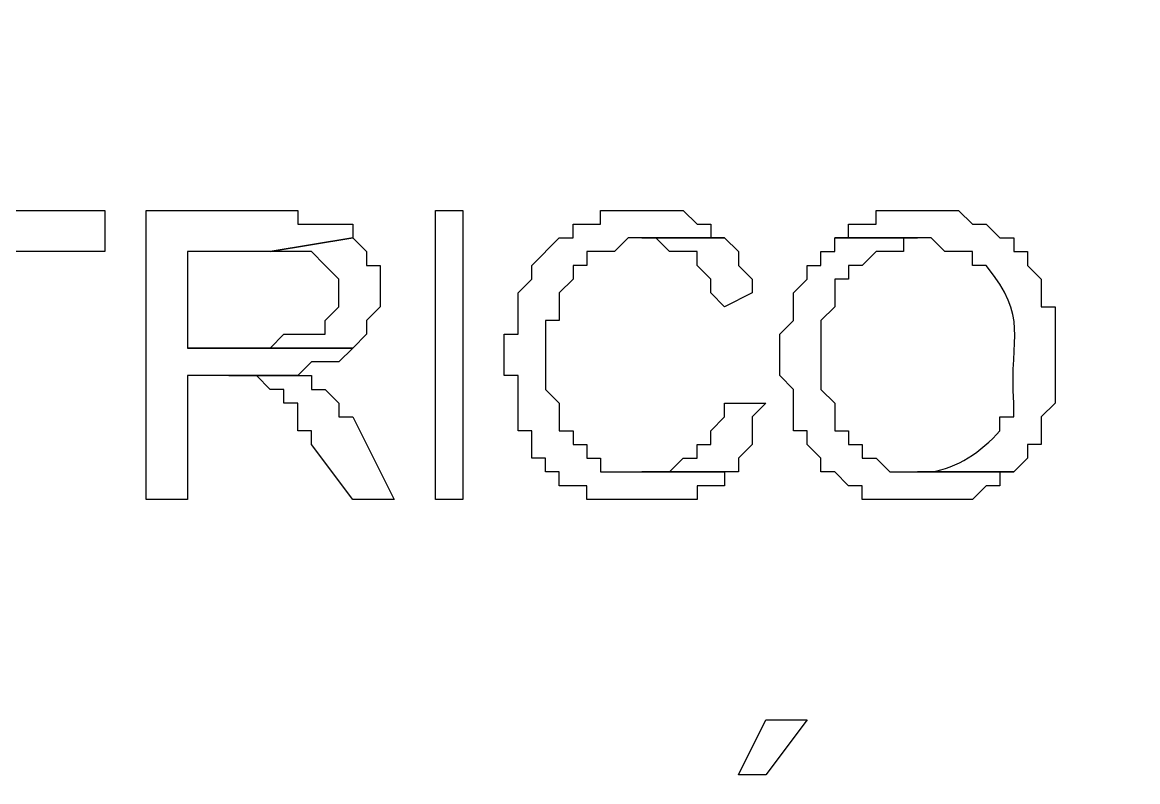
# Model space of a CAD drawing. Header units: millimetres. Extents: x 3165 to 8716, y -1118 to 2802.
# Drawn here: x 4635.37 to 4663.83, y -448.06 to -428.68 of the extents above; entities that cross this region are included whole.
import ezdxf

# ---------------------------------------------------------------- set-up
doc = ezdxf.new("R2010")
doc.units = ezdxf.units.MM
doc.layers.add('Camada 1', color=7, linetype='Continuous')

msp = doc.modelspace()

# ---------------------------------------------------------------- linework, layer by layer
at = {"layer": 'Camada 1', "lineweight": 9}
msp.add_open_spline([(4575.28, -465.804), (4575.28, -465.804), (4575.28, -387.794), (4575.28, -387.794), (4575.28, -387.794), (4575.28, -387.794), (4690.888, -387.794), (4690.888, -387.794), (4690.888, -387.794), (4690.888, -387.794), (4690.888, -465.804), (4690.888, -465.804), (4690.888, -465.804), (4690.888, -465.804), (4575.28, -465.804), (4575.28, -465.804)], degree=3, knots=[0, 0, 0, 0, 0.2, 0.2, 0.2, 0.2, 0.4, 0.4, 0.4, 0.4, 0.6, 0.6, 0.6, 0.6, 1, 1, 1, 1], dxfattribs=at)
at = {"layer": 'Camada 1'}
for points, knots in [([(4637.476, -433.476), (4637.476, -433.476), (4631.853, -433.476), (4631.853, -433.476), (4631.853, -433.476), (4631.853, -433.476), (4631.853, -434.53), (4631.853, -434.53), (4631.853, -434.53), (4631.853, -434.53), (4633.962, -434.53), (4633.962, -434.53), (4633.962, -434.53), (4633.962, -434.53), (4633.962, -440.855), (4633.962, -440.855), (4633.962, -440.855), (4633.962, -440.855), (4635.016, -440.855), (4635.016, -440.855), (4635.016, -440.855), (4635.016, -440.855), (4635.016, -434.53), (4635.016, -434.53), (4635.016, -434.53), (4635.016, -434.53), (4637.476, -434.53), (4637.476, -434.53), (4637.476, -434.53), (4637.476, -434.53), (4637.476, -433.476), (4637.476, -433.476)], [0, 0, 0, 0, 0.111111, 0.111111, 0.111111, 0.111111, 0.222222, 0.222222, 0.222222, 0.222222, 0.333333, 0.333333, 0.333333, 0.333333, 0.444444, 0.444444, 0.444444, 0.444444, 0.555556, 0.555556, 0.555556, 0.555556, 0.666667, 0.666667, 0.666667, 0.666667, 0.777778, 0.777778, 0.777778, 0.777778, 1, 1, 1, 1]), ([(4641.693, -433.476), (4641.693, -433.476), (4638.531, -433.476), (4638.531, -433.476), (4638.531, -433.476), (4638.531, -433.476), (4638.531, -440.855), (4638.531, -440.855), (4638.531, -440.855), (4638.531, -440.855), (4639.585, -440.855), (4639.585, -440.855), (4639.585, -440.855), (4639.585, -440.855), (4639.585, -437.693), (4639.585, -437.693), (4639.585, -437.693), (4639.585, -437.693), (4642.395, -437.693), (4642.395, -437.693), (4642.395, -437.693), (4642.395, -437.693), (4642.747, -437.341), (4642.747, -437.341), (4642.747, -437.341), (4642.747, -437.341), (4643.449, -437.341), (4643.449, -437.341), (4643.449, -437.341), (4643.449, -437.341), (4643.801, -436.991), (4643.801, -436.991), (4643.801, -436.991), (4643.801, -436.991), (4639.585, -436.991), (4639.585, -436.991), (4639.585, -436.991), (4639.585, -436.991), (4639.585, -434.53), (4639.585, -434.53), (4639.585, -434.53), (4639.585, -434.53), (4641.693, -434.53), (4641.693, -434.53), (4641.693, -434.53), (4641.693, -434.53), (4643.801, -434.178), (4643.801, -434.178), (4643.801, -434.178), (4643.801, -434.178), (4643.801, -433.828), (4643.801, -433.828), (4643.801, -433.828), (4643.801, -433.828), (4642.395, -433.828), (4642.395, -433.828), (4642.395, -433.828), (4642.395, -433.828), (4642.395, -433.476), (4642.395, -433.476), (4642.395, -433.476), (4642.395, -433.476), (4642.045, -433.476), (4642.045, -433.476), (4642.045, -433.476), (4642.045, -433.476), (4641.693, -433.476), (4641.693, -433.476)], [0, 0, 0, 0, 0.055556, 0.055556, 0.055556, 0.055556, 0.111111, 0.111111, 0.111111, 0.111111, 0.166667, 0.166667, 0.166667, 0.166667, 0.222222, 0.222222, 0.222222, 0.222222, 0.277778, 0.277778, 0.277778, 0.277778, 0.333333, 0.333333, 0.333333, 0.333333, 0.388889, 0.388889, 0.388889, 0.388889, 0.444444, 0.444444, 0.444444, 0.444444, 0.5, 0.5, 0.5, 0.5, 0.555556, 0.555556, 0.555556, 0.555556, 0.611111, 0.611111, 0.611111, 0.611111, 0.666667, 0.666667, 0.666667, 0.666667, 0.722222, 0.722222, 0.722222, 0.722222, 0.777778, 0.777778, 0.777778, 0.777778, 0.833333, 0.833333, 0.833333, 0.833333, 0.888889, 0.888889, 0.888889, 0.888889, 1, 1, 1, 1]), ([(4646.612, -440.855), (4646.612, -440.855), (4646.612, -433.476), (4646.612, -433.476), (4646.612, -433.476), (4646.612, -433.476), (4645.91, -433.476), (4645.91, -433.476), (4645.91, -433.476), (4645.91, -433.476), (4645.91, -440.855), (4645.91, -440.855), (4645.91, -440.855), (4645.91, -440.855), (4646.612, -440.855), (4646.612, -440.855)], [0, 0, 0, 0, 0.2, 0.2, 0.2, 0.2, 0.4, 0.4, 0.4, 0.4, 0.6, 0.6, 0.6, 0.6, 1, 1, 1, 1]), ([(4651.181, -433.476), (4651.181, -433.476), (4650.126, -433.476), (4650.126, -433.476), (4650.126, -433.476), (4650.126, -433.476), (4650.126, -433.828), (4650.126, -433.828), (4650.126, -433.828), (4650.126, -433.828), (4649.424, -433.828), (4649.424, -433.828), (4649.424, -433.828), (4649.424, -433.828), (4649.424, -434.178), (4649.424, -434.178), (4649.424, -434.178), (4649.424, -434.178), (4649.072, -434.178), (4649.072, -434.178), (4649.072, -434.178), (4649.072, -434.178), (4648.37, -434.882), (4648.37, -434.882), (4648.37, -434.882), (4648.37, -434.882), (4648.37, -435.233), (4648.37, -435.233), (4648.37, -435.233), (4648.37, -435.233), (4648.018, -435.585), (4648.018, -435.585), (4648.018, -435.585), (4648.018, -435.585), (4648.018, -436.639), (4648.018, -436.639), (4648.018, -436.639), (4648.018, -436.639), (4647.666, -436.639), (4647.666, -436.639), (4647.666, -436.639), (4647.666, -436.639), (4647.666, -437.693), (4647.666, -437.693), (4647.666, -437.693), (4647.666, -437.693), (4648.018, -437.693), (4648.018, -437.693), (4648.018, -437.693), (4648.018, -437.693), (4648.018, -439.099), (4648.018, -439.099), (4648.018, -439.099), (4648.018, -439.099), (4648.37, -439.099), (4648.37, -439.099), (4648.37, -439.099), (4648.37, -439.099), (4648.37, -439.801), (4648.37, -439.801), (4648.37, -439.801), (4648.37, -439.801), (4648.72, -439.801), (4648.72, -439.801), (4648.72, -439.801), (4648.72, -439.801), (4648.72, -440.153), (4648.72, -440.153), (4648.72, -440.153), (4648.72, -440.153), (4649.072, -440.153), (4649.072, -440.153), (4649.072, -440.153), (4649.072, -440.153), (4649.072, -440.504), (4649.072, -440.504), (4649.072, -440.504), (4649.072, -440.504), (4649.775, -440.504), (4649.775, -440.504), (4649.775, -440.504), (4649.775, -440.504), (4649.775, -440.855), (4649.775, -440.855), (4649.775, -440.855), (4649.775, -440.855), (4650.126, -440.855), (4650.126, -440.855), (4650.126, -440.855), (4650.829, -440.855), (4651.533, -440.855), (4652.235, -440.855), (4652.235, -440.855), (4652.235, -440.855), (4652.587, -440.855), (4652.587, -440.855), (4652.587, -440.855), (4652.587, -440.855), (4652.587, -440.504), (4652.587, -440.504), (4652.587, -440.504), (4652.587, -440.504), (4653.289, -440.504), (4653.289, -440.504), (4653.289, -440.504), (4653.289, -440.504), (4653.289, -440.153), (4653.289, -440.153), (4653.289, -440.153), (4653.289, -440.153), (4650.126, -440.153), (4650.126, -440.153), (4650.126, -440.153), (4650.126, -440.153), (4650.126, -439.801), (4650.126, -439.801), (4650.126, -439.801), (4650.126, -439.801), (4649.775, -439.801), (4649.775, -439.801), (4649.775, -439.801), (4649.775, -439.801), (4649.775, -439.449), (4649.775, -439.449), (4649.775, -439.449), (4649.775, -439.449), (4649.424, -439.449), (4649.424, -439.449), (4649.424, -439.449), (4649.424, -439.449), (4649.424, -439.099), (4649.424, -439.099), (4649.424, -439.099), (4649.424, -439.099), (4649.072, -439.099), (4649.072, -439.099), (4649.072, -439.099), (4649.072, -439.099), (4649.072, -438.395), (4649.072, -438.395), (4649.072, -438.395), (4649.072, -438.395), (4648.72, -438.045), (4648.72, -438.045), (4648.72, -438.045), (4648.72, -438.045), (4648.72, -436.287), (4648.72, -436.287), (4648.72, -436.287), (4648.72, -436.287), (4649.072, -436.287), (4649.072, -436.287), (4649.072, -436.287), (4649.072, -436.287), (4649.072, -435.585), (4649.072, -435.585), (4649.072, -435.585), (4649.072, -435.585), (4649.424, -435.233), (4649.424, -435.233), (4649.424, -435.233), (4649.424, -435.233), (4649.424, -434.882), (4649.424, -434.882), (4649.424, -434.882), (4649.424, -434.882), (4649.775, -434.882), (4649.775, -434.882), (4649.775, -434.882), (4649.775, -434.882), (4649.775, -434.53), (4649.775, -434.53), (4649.775, -434.53), (4649.775, -434.53), (4650.478, -434.53), (4650.478, -434.53), (4650.478, -434.53), (4650.478, -434.53), (4650.829, -434.178), (4650.829, -434.178), (4650.829, -434.178), (4650.829, -434.178), (4653.289, -434.178), (4653.289, -434.178), (4653.289, -434.178), (4653.289, -434.178), (4652.937, -434.178), (4652.937, -434.178), (4652.937, -434.178), (4652.937, -434.178), (4652.937, -433.828), (4652.937, -433.828), (4652.937, -433.828), (4652.937, -433.828), (4652.587, -433.828), (4652.587, -433.828), (4652.587, -433.828), (4652.587, -433.828), (4652.235, -433.476), (4652.235, -433.476), (4652.235, -433.476), (4652.235, -433.476), (4651.533, -433.476), (4651.533, -433.476), (4651.533, -433.476), (4651.533, -433.476), (4651.181, -433.476), (4651.181, -433.476)], [0, 0, 0, 0, 0.018868, 0.018868, 0.018868, 0.018868, 0.037736, 0.037736, 0.037736, 0.037736, 0.056604, 0.056604, 0.056604, 0.056604, 0.075472, 0.075472, 0.075472, 0.075472, 0.09434, 0.09434, 0.09434, 0.09434, 0.113208, 0.113208, 0.113208, 0.113208, 0.132075, 0.132075, 0.132075, 0.132075, 0.150943, 0.150943, 0.150943, 0.150943, 0.169811, 0.169811, 0.169811, 0.169811, 0.188679, 0.188679, 0.188679, 0.188679, 0.207547, 0.207547, 0.207547, 0.207547, 0.226415, 0.226415, 0.226415, 0.226415, 0.245283, 0.245283, 0.245283, 0.245283, 0.264151, 0.264151, 0.264151, 0.264151, 0.283019, 0.283019, 0.283019, 0.283019, 0.301887, 0.301887, 0.301887, 0.301887, 0.320755, 0.320755, 0.320755, 0.320755, 0.339623, 0.339623, 0.339623, 0.339623, 0.358491, 0.358491, 0.358491, 0.358491, 0.377358, 0.377358, 0.377358, 0.377359, 0.396226, 0.396226, 0.396226, 0.396226, 0.415094, 0.415094, 0.415094, 0.415094, 0.433962, 0.433962, 0.433962, 0.433962, 0.45283, 0.45283, 0.45283, 0.45283, 0.471698, 0.471698, 0.471698, 0.471698, 0.490566, 0.490566, 0.490566, 0.490566, 0.509434, 0.509434, 0.509434, 0.509434, 0.528302, 0.528302, 0.528302, 0.528302, 0.54717, 0.54717, 0.54717, 0.54717, 0.566038, 0.566038, 0.566038, 0.566038, 0.584906, 0.584906, 0.584906, 0.584906, 0.603774, 0.603774, 0.603774, 0.603774, 0.622642, 0.622642, 0.622642, 0.622642, 0.641509, 0.641509, 0.641509, 0.641509, 0.660377, 0.660377, 0.660377, 0.660377, 0.679245, 0.679245, 0.679245, 0.679245, 0.698113, 0.698113, 0.698113, 0.698113, 0.716981, 0.716981, 0.716981, 0.716981, 0.735849, 0.735849, 0.735849, 0.735849, 0.754717, 0.754717, 0.754717, 0.754717, 0.773585, 0.773585, 0.773585, 0.773585, 0.792453, 0.792453, 0.792453, 0.792453, 0.811321, 0.811321, 0.811321, 0.811321, 0.830189, 0.830189, 0.830189, 0.830189, 0.849057, 0.849057, 0.849057, 0.849057, 0.867925, 0.867925, 0.867925, 0.867925, 0.886792, 0.886792, 0.886792, 0.886792, 0.90566, 0.90566, 0.90566, 0.90566, 0.924528, 0.924528, 0.924528, 0.924528, 0.943396, 0.943396, 0.943396, 0.943396, 0.962264, 0.962264, 0.962264, 0.962264, 1, 1, 1, 1]), ([(4658.208, -433.476), (4658.208, -433.476), (4657.154, -433.476), (4657.154, -433.476), (4657.154, -433.476), (4657.154, -433.476), (4657.154, -433.828), (4657.154, -433.828), (4657.154, -433.828), (4657.154, -433.828), (4656.452, -433.828), (4656.452, -433.828), (4656.452, -433.828), (4656.452, -433.828), (4656.452, -434.178), (4656.452, -434.178), (4656.452, -434.178), (4656.452, -434.178), (4656.1, -434.178), (4656.1, -434.178), (4656.1, -434.178), (4656.1, -434.178), (4658.56, -434.178), (4658.56, -434.178), (4658.56, -434.178), (4658.56, -434.178), (4658.912, -434.53), (4658.912, -434.53), (4658.912, -434.53), (4658.912, -434.53), (4659.614, -434.53), (4659.614, -434.53), (4659.614, -434.53), (4659.614, -434.53), (4659.614, -434.882), (4659.614, -434.882), (4659.614, -434.882), (4659.614, -434.882), (4659.966, -434.882), (4659.966, -434.882), (4659.966, -434.882), (4661.072, -436.264), (4660.557, -436.616), (4660.668, -438.395), (4660.668, -438.395), (4660.668, -438.395), (4660.668, -438.747), (4660.668, -438.747), (4660.668, -438.747), (4660.668, -438.747), (4660.316, -438.747), (4660.316, -438.747), (4660.316, -438.747), (4660.316, -438.747), (4660.316, -439.099), (4660.316, -439.099), (4660.316, -439.099), (4659.837, -439.644), (4659.222, -440.054), (4658.56, -440.153), (4658.56, -440.153), (4658.56, -440.153), (4658.208, -440.153), (4658.208, -440.153), (4658.208, -440.153), (4658.208, -440.153), (4660.668, -440.153), (4660.668, -440.153), (4660.668, -440.153), (4660.668, -440.153), (4661.02, -439.801), (4661.02, -439.801), (4661.02, -439.801), (4661.02, -439.801), (4661.02, -439.449), (4661.02, -439.449), (4661.02, -439.449), (4661.02, -439.449), (4661.371, -439.449), (4661.371, -439.449), (4661.371, -439.449), (4661.371, -439.449), (4661.371, -438.747), (4661.371, -438.747), (4661.371, -438.747), (4661.371, -438.747), (4661.722, -438.395), (4661.722, -438.395), (4661.722, -438.395), (4661.722, -438.395), (4661.722, -435.937), (4661.722, -435.937), (4661.722, -435.937), (4661.722, -435.937), (4661.371, -435.937), (4661.371, -435.937), (4661.371, -435.937), (4661.371, -435.937), (4661.371, -435.233), (4661.371, -435.233), (4661.371, -435.233), (4661.371, -435.233), (4661.02, -434.882), (4661.02, -434.882), (4661.02, -434.882), (4661.02, -434.882), (4661.02, -434.53), (4661.02, -434.53), (4661.02, -434.53), (4661.02, -434.53), (4660.668, -434.53), (4660.668, -434.53), (4660.668, -434.53), (4660.668, -434.53), (4660.668, -434.178), (4660.668, -434.178), (4660.668, -434.178), (4660.668, -434.178), (4660.316, -434.178), (4660.316, -434.178), (4660.316, -434.178), (4660.316, -434.178), (4659.966, -433.828), (4659.966, -433.828), (4659.966, -433.828), (4659.966, -433.828), (4659.614, -433.828), (4659.614, -433.828), (4659.614, -433.828), (4659.614, -433.828), (4659.262, -433.476), (4659.262, -433.476), (4659.262, -433.476), (4659.262, -433.476), (4658.56, -433.476), (4658.56, -433.476), (4658.56, -433.476), (4658.56, -433.476), (4658.208, -433.476), (4658.208, -433.476)], [0, 0, 0, 0, 0.027778, 0.027778, 0.027778, 0.027778, 0.055556, 0.055556, 0.055556, 0.055556, 0.083333, 0.083333, 0.083333, 0.083333, 0.111111, 0.111111, 0.111111, 0.111111, 0.138889, 0.138889, 0.138889, 0.138889, 0.166667, 0.166667, 0.166667, 0.166667, 0.194444, 0.194444, 0.194444, 0.194444, 0.222222, 0.222222, 0.222222, 0.222222, 0.25, 0.25, 0.25, 0.25, 0.277778, 0.277778, 0.277778, 0.277778, 0.305556, 0.305556, 0.305556, 0.305556, 0.333333, 0.333333, 0.333333, 0.333333, 0.361111, 0.361111, 0.361111, 0.361111, 0.388889, 0.388889, 0.388889, 0.388889, 0.416667, 0.416667, 0.416667, 0.416667, 0.444444, 0.444444, 0.444444, 0.444444, 0.472222, 0.472222, 0.472222, 0.472222, 0.5, 0.5, 0.5, 0.5, 0.527778, 0.527778, 0.527778, 0.527778, 0.555556, 0.555556, 0.555556, 0.555556, 0.583333, 0.583333, 0.583333, 0.583333, 0.611111, 0.611111, 0.611111, 0.611111, 0.638889, 0.638889, 0.638889, 0.638889, 0.666667, 0.666667, 0.666667, 0.666667, 0.694444, 0.694444, 0.694444, 0.694444, 0.722222, 0.722222, 0.722222, 0.722222, 0.75, 0.75, 0.75, 0.75, 0.777778, 0.777778, 0.777778, 0.777778, 0.805556, 0.805556, 0.805556, 0.805556, 0.833333, 0.833333, 0.833333, 0.833333, 0.861111, 0.861111, 0.861111, 0.861111, 0.888889, 0.888889, 0.888889, 0.888889, 0.916667, 0.916667, 0.916667, 0.916667, 0.944444, 0.944444, 0.944444, 0.944444, 1, 1, 1, 1]), ([(4643.801, -434.178), (4643.801, -434.178), (4641.693, -434.53), (4641.693, -434.53), (4641.693, -434.53), (4641.693, -434.53), (4642.747, -434.53), (4642.747, -434.53), (4642.747, -434.53), (4642.747, -434.53), (4643.099, -434.882), (4643.099, -434.882), (4643.099, -434.882), (4643.099, -434.882), (4643.449, -435.233), (4643.449, -435.233), (4643.449, -435.233), (4643.449, -435.233), (4643.449, -435.937), (4643.449, -435.937), (4643.449, -435.937), (4643.449, -435.937), (4643.099, -436.287), (4643.099, -436.287), (4643.099, -436.287), (4643.099, -436.287), (4643.099, -436.639), (4643.099, -436.639), (4643.099, -436.639), (4643.099, -436.639), (4642.045, -436.639), (4642.045, -436.639), (4642.045, -436.639), (4642.045, -436.639), (4641.693, -436.991), (4641.693, -436.991), (4641.693, -436.991), (4641.693, -436.991), (4639.585, -436.991), (4639.585, -436.991), (4639.585, -436.991), (4639.585, -436.991), (4643.801, -436.991), (4643.801, -436.991), (4643.801, -436.991), (4643.801, -436.991), (4644.153, -436.639), (4644.153, -436.639), (4644.153, -436.639), (4644.153, -436.639), (4644.153, -436.287), (4644.153, -436.287), (4644.153, -436.287), (4644.153, -436.287), (4644.504, -435.937), (4644.504, -435.937), (4644.504, -435.937), (4644.504, -435.937), (4644.504, -434.882), (4644.504, -434.882), (4644.504, -434.882), (4644.504, -434.882), (4644.153, -434.882), (4644.153, -434.882), (4644.153, -434.882), (4644.153, -434.882), (4644.153, -434.53), (4644.153, -434.53), (4644.153, -434.53), (4644.153, -434.53), (4643.801, -434.178), (4643.801, -434.178)], [0, 0, 0, 0, 0.052632, 0.052632, 0.052632, 0.052632, 0.105263, 0.105263, 0.105263, 0.105263, 0.157895, 0.157895, 0.157895, 0.157895, 0.210526, 0.210526, 0.210526, 0.210526, 0.263158, 0.263158, 0.263158, 0.263158, 0.315789, 0.315789, 0.315789, 0.315789, 0.368421, 0.368421, 0.368421, 0.368421, 0.421053, 0.421053, 0.421053, 0.421053, 0.473684, 0.473684, 0.473684, 0.473684, 0.526316, 0.526316, 0.526316, 0.526316, 0.578947, 0.578947, 0.578947, 0.578947, 0.631579, 0.631579, 0.631579, 0.631579, 0.684211, 0.684211, 0.684211, 0.684211, 0.736842, 0.736842, 0.736842, 0.736842, 0.789474, 0.789474, 0.789474, 0.789474, 0.842105, 0.842105, 0.842105, 0.842105, 0.894737, 0.894737, 0.894737, 0.894737, 1, 1, 1, 1]), ([(4653.289, -434.178), (4653.289, -434.178), (4651.181, -434.178), (4651.181, -434.178), (4651.181, -434.178), (4651.181, -434.178), (4651.533, -434.178), (4651.533, -434.178), (4651.533, -434.178), (4651.533, -434.178), (4651.883, -434.53), (4651.883, -434.53), (4651.883, -434.53), (4651.883, -434.53), (4652.587, -434.53), (4652.587, -434.53), (4652.587, -434.53), (4652.587, -434.53), (4652.587, -434.882), (4652.587, -434.882), (4652.587, -434.882), (4652.587, -434.882), (4652.937, -435.233), (4652.937, -435.233), (4652.937, -435.233), (4652.937, -435.233), (4652.937, -435.585), (4652.937, -435.585), (4652.937, -435.585), (4652.937, -435.585), (4653.289, -435.937), (4653.289, -435.937), (4653.289, -435.937), (4653.289, -435.937), (4653.991, -435.585), (4653.991, -435.585), (4653.991, -435.585), (4653.991, -435.585), (4653.991, -435.233), (4653.991, -435.233), (4653.991, -435.233), (4653.991, -435.233), (4653.641, -434.882), (4653.641, -434.882), (4653.641, -434.882), (4653.641, -434.882), (4653.641, -434.53), (4653.641, -434.53), (4653.641, -434.53), (4653.641, -434.53), (4653.289, -434.178), (4653.289, -434.178)], [0, 0, 0, 0, 0.071429, 0.071429, 0.071429, 0.071429, 0.142857, 0.142857, 0.142857, 0.142857, 0.214286, 0.214286, 0.214286, 0.214286, 0.285714, 0.285714, 0.285714, 0.285714, 0.357143, 0.357143, 0.357143, 0.357143, 0.428571, 0.428571, 0.428571, 0.428571, 0.5, 0.5, 0.5, 0.5, 0.571429, 0.571429, 0.571429, 0.571429, 0.642857, 0.642857, 0.642857, 0.642857, 0.714286, 0.714286, 0.714286, 0.714286, 0.785714, 0.785714, 0.785714, 0.785714, 0.857143, 0.857143, 0.857143, 0.857143, 1, 1, 1, 1]), ([(4656.1, -434.178), (4656.1, -434.178), (4656.1, -434.53), (4656.1, -434.53), (4656.1, -434.53), (4656.1, -434.53), (4655.749, -434.53), (4655.749, -434.53), (4655.749, -434.53), (4655.749, -434.53), (4655.749, -434.882), (4655.749, -434.882), (4655.749, -434.882), (4655.749, -434.882), (4655.397, -434.882), (4655.397, -434.882), (4655.397, -434.882), (4655.397, -434.882), (4655.397, -435.233), (4655.397, -435.233), (4655.397, -435.233), (4655.397, -435.233), (4655.045, -435.585), (4655.045, -435.585), (4655.045, -435.585), (4655.045, -435.585), (4655.045, -436.287), (4655.045, -436.287), (4655.045, -436.287), (4655.045, -436.287), (4654.695, -436.639), (4654.695, -436.639), (4654.695, -436.639), (4654.695, -436.639), (4654.695, -437.693), (4654.695, -437.693), (4654.695, -437.693), (4654.695, -437.693), (4655.045, -438.045), (4655.045, -438.045), (4655.045, -438.045), (4655.045, -438.045), (4655.045, -439.099), (4655.045, -439.099), (4655.045, -439.099), (4655.045, -439.099), (4655.397, -439.099), (4655.397, -439.099), (4655.397, -439.099), (4655.397, -439.099), (4655.397, -439.449), (4655.397, -439.449), (4655.397, -439.449), (4655.397, -439.449), (4655.749, -439.801), (4655.749, -439.801), (4655.749, -439.801), (4655.749, -439.801), (4655.749, -440.153), (4655.749, -440.153), (4655.749, -440.153), (4655.749, -440.153), (4656.1, -440.153), (4656.1, -440.153), (4656.1, -440.153), (4656.1, -440.153), (4656.452, -440.504), (4656.452, -440.504), (4656.452, -440.504), (4656.452, -440.504), (4656.804, -440.504), (4656.804, -440.504), (4656.804, -440.504), (4656.804, -440.504), (4656.804, -440.855), (4656.804, -440.855), (4656.804, -440.855), (4656.804, -440.855), (4659.614, -440.855), (4659.614, -440.855), (4659.614, -440.855), (4659.614, -440.855), (4659.966, -440.504), (4659.966, -440.504), (4659.966, -440.504), (4659.966, -440.504), (4660.316, -440.504), (4660.316, -440.504), (4660.316, -440.504), (4660.316, -440.504), (4660.316, -440.153), (4660.316, -440.153), (4660.316, -440.153), (4660.316, -440.153), (4660.668, -440.153), (4660.668, -440.153), (4660.668, -440.153), (4660.668, -440.153), (4657.506, -440.153), (4657.506, -440.153), (4657.506, -440.153), (4657.506, -440.153), (4657.154, -439.801), (4657.154, -439.801), (4657.154, -439.801), (4657.154, -439.801), (4656.804, -439.801), (4656.804, -439.801), (4656.804, -439.801), (4656.804, -439.801), (4656.804, -439.449), (4656.804, -439.449), (4656.804, -439.449), (4656.804, -439.449), (4656.452, -439.449), (4656.452, -439.449), (4656.452, -439.449), (4656.452, -439.449), (4656.452, -439.099), (4656.452, -439.099), (4656.452, -439.099), (4656.452, -439.099), (4656.1, -439.099), (4656.1, -439.099), (4656.1, -439.099), (4656.1, -439.099), (4656.1, -438.395), (4656.1, -438.395), (4656.1, -438.395), (4656.1, -438.395), (4655.749, -438.045), (4655.749, -438.045), (4655.749, -438.045), (4655.749, -438.045), (4655.749, -436.287), (4655.749, -436.287), (4655.749, -436.287), (4655.749, -436.287), (4656.1, -435.937), (4656.1, -435.937), (4656.1, -435.937), (4656.1, -435.937), (4656.1, -435.233), (4656.1, -435.233), (4656.1, -435.233), (4656.1, -435.233), (4656.452, -435.233), (4656.452, -435.233), (4656.452, -435.233), (4656.452, -435.233), (4656.452, -434.882), (4656.452, -434.882), (4656.452, -434.882), (4656.452, -434.882), (4656.804, -434.882), (4656.804, -434.882), (4656.804, -434.882), (4656.804, -434.882), (4657.154, -434.53), (4657.154, -434.53), (4657.154, -434.53), (4657.154, -434.53), (4657.858, -434.53), (4657.858, -434.53), (4657.858, -434.53), (4657.858, -434.53), (4657.858, -434.178), (4657.858, -434.178), (4657.858, -434.178), (4657.858, -434.178), (4658.208, -434.178), (4658.208, -434.178), (4658.208, -434.178), (4658.208, -434.178), (4656.1, -434.178), (4656.1, -434.178)], [0, 0, 0, 0, 0.022222, 0.022222, 0.022222, 0.022222, 0.044444, 0.044444, 0.044444, 0.044444, 0.066667, 0.066667, 0.066667, 0.066667, 0.088889, 0.088889, 0.088889, 0.088889, 0.111111, 0.111111, 0.111111, 0.111111, 0.133333, 0.133333, 0.133333, 0.133333, 0.155556, 0.155556, 0.155556, 0.155556, 0.177778, 0.177778, 0.177778, 0.177778, 0.2, 0.2, 0.2, 0.2, 0.222222, 0.222222, 0.222222, 0.222222, 0.244444, 0.244444, 0.244444, 0.244444, 0.266667, 0.266667, 0.266667, 0.266667, 0.288889, 0.288889, 0.288889, 0.288889, 0.311111, 0.311111, 0.311111, 0.311111, 0.333333, 0.333333, 0.333333, 0.333333, 0.355556, 0.355556, 0.355556, 0.355556, 0.377778, 0.377778, 0.377778, 0.377778, 0.4, 0.4, 0.4, 0.4, 0.422222, 0.422222, 0.422222, 0.422222, 0.444444, 0.444444, 0.444444, 0.444444, 0.466667, 0.466667, 0.466667, 0.466667, 0.488889, 0.488889, 0.488889, 0.488889, 0.511111, 0.511111, 0.511111, 0.511111, 0.533333, 0.533333, 0.533333, 0.533333, 0.555556, 0.555556, 0.555556, 0.555556, 0.577778, 0.577778, 0.577778, 0.577778, 0.6, 0.6, 0.6, 0.6, 0.622222, 0.622222, 0.622222, 0.622222, 0.644444, 0.644444, 0.644444, 0.644444, 0.666667, 0.666667, 0.666667, 0.666667, 0.688889, 0.688889, 0.688889, 0.688889, 0.711111, 0.711111, 0.711111, 0.711111, 0.733333, 0.733333, 0.733333, 0.733333, 0.755556, 0.755556, 0.755556, 0.755556, 0.777778, 0.777778, 0.777778, 0.777778, 0.8, 0.8, 0.8, 0.8, 0.822222, 0.822222, 0.822222, 0.822222, 0.844444, 0.844444, 0.844444, 0.844444, 0.866667, 0.866667, 0.866667, 0.866667, 0.888889, 0.888889, 0.888889, 0.888889, 0.911111, 0.911111, 0.911111, 0.911111, 0.933333, 0.933333, 0.933333, 0.933333, 0.955556, 0.955556, 0.955556, 0.955556, 1, 1, 1, 1]), ([(4642.395, -437.693), (4642.395, -437.693), (4640.639, -437.693), (4640.639, -437.693), (4640.639, -437.693), (4640.639, -437.693), (4641.341, -437.693), (4641.341, -437.693), (4641.341, -437.693), (4641.341, -437.693), (4641.693, -438.045), (4641.693, -438.045), (4641.693, -438.045), (4641.693, -438.045), (4642.045, -438.045), (4642.045, -438.045), (4642.045, -438.045), (4642.045, -438.045), (4642.045, -438.395), (4642.045, -438.395), (4642.045, -438.395), (4642.045, -438.395), (4642.395, -438.395), (4642.395, -438.395), (4642.395, -438.395), (4642.395, -438.395), (4642.395, -439.099), (4642.395, -439.099), (4642.395, -439.099), (4642.395, -439.099), (4642.747, -439.099), (4642.747, -439.099), (4642.747, -439.099), (4642.747, -439.099), (4642.747, -439.449), (4642.747, -439.449), (4642.747, -439.449), (4642.747, -439.449), (4643.801, -440.855), (4643.801, -440.855), (4643.801, -440.855), (4643.801, -440.855), (4644.856, -440.855), (4644.856, -440.855), (4644.856, -440.855), (4644.856, -440.855), (4643.801, -438.747), (4643.801, -438.747), (4643.801, -438.747), (4643.801, -438.747), (4643.449, -438.747), (4643.449, -438.747), (4643.449, -438.747), (4643.449, -438.747), (4643.449, -438.395), (4643.449, -438.395), (4643.449, -438.395), (4643.449, -438.395), (4643.099, -438.045), (4643.099, -438.045), (4643.099, -438.045), (4643.099, -438.045), (4642.747, -438.045), (4642.747, -438.045), (4642.747, -438.045), (4642.747, -438.045), (4642.747, -437.693), (4642.747, -437.693), (4642.747, -437.693), (4642.747, -437.693), (4642.395, -437.693), (4642.395, -437.693)], [0, 0, 0, 0, 0.052632, 0.052632, 0.052632, 0.052632, 0.105263, 0.105263, 0.105263, 0.105263, 0.157895, 0.157895, 0.157895, 0.157895, 0.210526, 0.210526, 0.210526, 0.210526, 0.263158, 0.263158, 0.263158, 0.263158, 0.315789, 0.315789, 0.315789, 0.315789, 0.368421, 0.368421, 0.368421, 0.368421, 0.421053, 0.421053, 0.421053, 0.421053, 0.473684, 0.473684, 0.473684, 0.473684, 0.526316, 0.526316, 0.526316, 0.526316, 0.578947, 0.578947, 0.578947, 0.578947, 0.631579, 0.631579, 0.631579, 0.631579, 0.684211, 0.684211, 0.684211, 0.684211, 0.736842, 0.736842, 0.736842, 0.736842, 0.789474, 0.789474, 0.789474, 0.789474, 0.842105, 0.842105, 0.842105, 0.842105, 0.894737, 0.894737, 0.894737, 0.894737, 1, 1, 1, 1]), ([(4653.289, -438.395), (4653.289, -438.395), (4653.289, -438.747), (4653.289, -438.747), (4653.289, -438.747), (4653.289, -438.747), (4652.937, -439.099), (4652.937, -439.099), (4652.937, -439.099), (4652.937, -439.099), (4652.937, -439.449), (4652.937, -439.449), (4652.937, -439.449), (4652.937, -439.449), (4652.587, -439.449), (4652.587, -439.449), (4652.587, -439.449), (4652.587, -439.449), (4652.587, -439.801), (4652.587, -439.801), (4652.587, -439.801), (4652.587, -439.801), (4652.235, -439.801), (4652.235, -439.801), (4652.235, -439.801), (4652.235, -439.801), (4651.883, -440.153), (4651.883, -440.153), (4651.883, -440.153), (4651.883, -440.153), (4651.181, -440.153), (4651.181, -440.153), (4651.181, -440.153), (4651.181, -440.153), (4653.641, -440.153), (4653.641, -440.153), (4653.641, -440.153), (4653.641, -440.153), (4653.641, -439.801), (4653.641, -439.801), (4653.641, -439.801), (4653.641, -439.801), (4653.991, -439.449), (4653.991, -439.449), (4653.991, -439.449), (4653.991, -439.449), (4653.991, -438.747), (4653.991, -438.747), (4653.991, -438.747), (4653.991, -438.747), (4654.343, -438.395), (4654.343, -438.395), (4654.343, -438.395), (4654.343, -438.395), (4653.289, -438.395), (4653.289, -438.395)], [0, 0, 0, 0, 0.066667, 0.066667, 0.066667, 0.066667, 0.133333, 0.133333, 0.133333, 0.133333, 0.2, 0.2, 0.2, 0.2, 0.266667, 0.266667, 0.266667, 0.266667, 0.333333, 0.333333, 0.333333, 0.333333, 0.4, 0.4, 0.4, 0.4, 0.466667, 0.466667, 0.466667, 0.466667, 0.533333, 0.533333, 0.533333, 0.533333, 0.6, 0.6, 0.6, 0.6, 0.666667, 0.666667, 0.666667, 0.666667, 0.733333, 0.733333, 0.733333, 0.733333, 0.8, 0.8, 0.8, 0.8, 0.866667, 0.866667, 0.866667, 0.866667, 1, 1, 1, 1]), ([(4655.397, -446.478), (4655.397, -446.478), (4654.343, -446.478), (4654.343, -446.478), (4654.343, -446.478), (4654.343, -446.478), (4653.641, -447.883), (4653.641, -447.883), (4653.641, -447.883), (4653.641, -447.883), (4654.343, -447.883), (4654.343, -447.883), (4654.343, -447.883), (4654.343, -447.883), (4655.397, -446.478), (4655.397, -446.478)], [0, 0, 0, 0, 0.2, 0.2, 0.2, 0.2, 0.4, 0.4, 0.4, 0.4, 0.6, 0.6, 0.6, 0.6, 1, 1, 1, 1])]:
    msp.add_open_spline(points, degree=3, knots=knots, dxfattribs=at)

doc.saveas('drawing.dxf')
